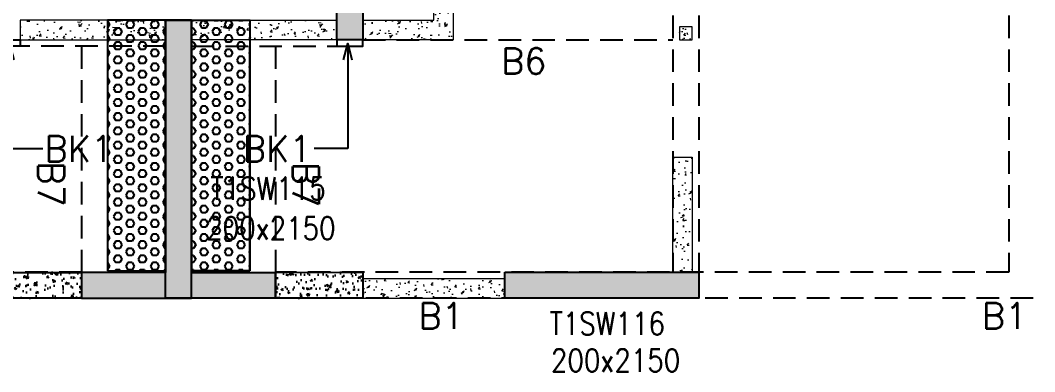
# Model space of a CAD drawing. Header units: millimetres. Extents: x 1078357 to 2594950, y -4969473 to -4636555.
# Drawn here: x 1888906 to 1896756, y -4655257 to -4652538 of the extents above; entities that cross this region are included whole.
import ezdxf

# ---------------------------------------------------------------- set-up
doc = ezdxf.new("R2010")
doc.units = ezdxf.units.MM
doc.linetypes.add('HIDDEN', pattern=[0.375, 0.25, -0.125])
doc.layers.get('0').update_dxf_attribs({"lineweight": 0})
for name, color, linetype, lineweight in [('A-_ANOTDIMA_D-', 6, 'Continuous', 13), ('COL. NO.', 30, 'Continuous', 25), ('COL. SIZE', 7, 'Continuous', 25), ('RCC UPSTAND', 43, 'Continuous', 30), ('S-NON STR RCC WALL', 8, 'Continuous', 0)]:
    doc.layers.add(name, color=color, linetype=linetype, lineweight=lineweight)
for name, color, linetype in [('B-200x325', 201, 'HIDDEN'), ('B-200x375', 41, 'HIDDEN'), ('B-200x650', 241, 'HIDDEN'), ('BK1-200x650', 241, 'HIDDEN'), ('NON STR. RCC WALL', 6, 'Continuous'), ('S-COLUMN_SHEAR WALL', 1, 'Continuous'), ('SLAB FOLD', 8, 'Continuous')]:
    doc.layers.add(name, color=color, linetype=linetype)
doc.styles.add('Roman', font='romans')
doc.styles.add('ROMANS', font='romans.shx', dxfattribs={"width": 0.85})
doc.dimstyles.new('HARESH', dxfattribs={"dimtxt": 150, "dimasz": 75, "dimexe": 0, "dimexo": 0, "dimgap": 25, "dimtad": 1, "dimdec": 0, "dimdsep": 46, "dimtxsty": 'Roman', "dimblk": 'OBLIQUE', "dimcen": 225, "dimdle": 25, "dimclrd": 2, "dimclre": 2, "dimclrt": 7, "dimadec": 8, "dimazin": 1, "dimtfac": 1, "dimtdec": 0, "dimtmove": 0, "dimatfit": 0, "dimfxl": 1, "dimlwd": -1, "dimlwe": -1, "dimarcsym": 0})
pattern_1 = [(50, (-4526714.12, 23254837.94), (182.184669, -15.9390855), [19.05, -209.55]), (355, (-4526714.12, 23254837.94), (-35.2434214, 191.0568452), [15.24, -167.6405842]), (100.4514447, (-4526698.94, 23254836.6), (146.9412471, 175.1177519), [16.1900088, -178.0902446]), (46.1842, (-4526714.12, 23254888.74), (271.0790409, -42.042328), [28.575, -314.325]), (96.6355576, (-4526691.53, 23254885.23), (237.404134, 247.4261246), [24.2850231, -267.1356082]), (351.1841512, (-4526714.12, 23254888.74), (237.404134, 247.4261246), [22.859967, -251.459732]), (21, (-4526688.72, 23254876.04), (151.6143913, -102.2651982), [19.05, -209.55]), (326, (-4526688.72, 23254876.04), (61.8020283, 184.1879661), [15.24, -167.64]), (71.451445, (-4526676.08, 23254867.51), (213.4164193, 81.9227689), [16.1900088, -178.0899376]), (37.5, (-4526714.12, 23254837.935), (3.08860325, 84.55503887), [0, -165.608, 0, -170.18, 0, -168.275]), (7.5, (-4526714.12, 23254837.935), (66.8196625, 100.18057482), [0, -97.028, 0, -161.798, 0, -64.135]), (327.5, (-4526770.76, 23254837.935), (135.59059517, -5.728744), [0, -63.5, 0, -198.12, 0, -262.89]), (317.5, (-4526796.16, 23254837.94), (148.1291814, 25.42649103), [0, -82.55, 0, -131.572, 0, -186.69])]
pattern_2 = [(180, (1815381.29, -4465732.775), (-7e-15, -54.992613), [31.75, -63.5]), (300, (1815381.29, -4465732.775), (47.625, 27.496307), [31.75, -63.5]), (240, (1815349.54, -4465732.775), (47.625, -27.496307), [31.75, -63.5])]

# ---------------------------------------------------------------- blocks, each defined once
blk = doc.blocks.new('_Oblique')
at = {"color": 0, "linetype": 'ByBlock', "lineweight": -2}
blk.add_line((-0.5, -0.5), (0.5, 0.5), dxfattribs=at)
blk = doc.blocks.new('G$CD63B60BD')
at = {"layer": 'COL. NO.', "linetype": 'Continuous', "style": 'ROMANS', "width": 0.85}
for s, p in [('T1SW115', (77671.7, 9711.4, -320.4)), ('T1SW116', (80296.7, 8666.8, -320.4))]:
    blk.add_text(s, height=175, dxfattribs=at).set_placement(p)
at = {"layer": 'COL. SIZE', "linetype": 'Continuous', "style": 'ROMANS', "width": 0.85}
for p in [(77639.1, 9404, -320.4), (80306.5, 8381.1, -320.4)]:
    blk.add_text('200x2150', height=175, dxfattribs=at).set_placement(p)

msp = doc.modelspace()

# ---------------------------------------------------------------- hatches: boundary and pattern name
at = {"layer": 'RCC UPSTAND'}
h = msp.add_hatch(dxfattribs=at)
h.set_pattern_fill('AR-CONC', color=8, scale=20, angle=90)
h.set_pattern_definition([(140, (-1319668.87, -7191907.35), (12.550427, 143.4520365), [15, -165]), (85, (-1319668.87, -7191907.35), (-150.438427, -27.7502667), [12, -132]), (190.4514445, (-1319667.82, -7191895.4), (-137.887998, 115.7017693), [12.7480384, -140.2284224]), (136.1842, (-1319708.87, -7191907.35), (33.103856, 213.448266), [22.5, -247.5]), (186.6356355, (-1319706.1, -7191889.57), (-194.82372, 186.932389), [19.122068, -210.342752]), (81.184164, (-1319708.87, -7191907.35), (-194.82372, 186.932389), [18, -198]), (111, (-1319698.87, -7191887.35), (80.523778, 119.3814104), [15, -165]), (56, (-1319698.87, -7191887.35), (-145.030009, 48.6630664), [12, -132]), (161.4514447, (-1319692.16, -7191877.4), (-64.5062306, 168.0444753), [12.748038, -140.2284224]), (127.5, (-1319668.866, -7191907.354), (-66.57877077, 2.43197106), [0, -130.4, 0, -134, 0, -132.5]), (97.5, (-1319668.866, -7191907.354), (-78.8823424, 52.6139075), [0, -76.4, 0, -127.4, 0, -50.5]), (57.5, (-1319668.866, -7191951.954), (4.51097435, 106.7644872), [0, -50, 0, -156, 0, -207]), (47.5, (-1319668.87, -7191971.95), (-20.0209965, 116.6372339), [0, -65, 0, -103.6, 0, -147])])
h.paths.add_polyline_path([(1889381.1, -4654487.9), (1889381.1, -4654687.9), (1888706.1, -4654687.8), (1888706.1, -4654487.9)])
h = msp.add_hatch(dxfattribs=at)
h.set_pattern_fill('AR-CONC', color=8, scale=20, angle=90)
h.set_pattern_definition([(140, (-1318143.87, -7191907.35), (12.550427, 143.4520365), [15, -165]), (85, (-1318143.87, -7191907.35), (-150.438427, -27.7502667), [12, -132]), (190.4514445, (-1318142.82, -7191895.4), (-137.887998, 115.7017693), [12.7480384, -140.2284224]), (136.1842, (-1318183.87, -7191907.35), (33.103856, 213.448266), [22.5, -247.5]), (186.6356355, (-1318181.1, -7191889.57), (-194.82372, 186.932389), [19.122068, -210.342752]), (81.184164, (-1318183.87, -7191907.35), (-194.82372, 186.932389), [18, -198]), (111, (-1318173.87, -7191887.35), (80.523778, 119.3814104), [15, -165]), (56, (-1318173.87, -7191887.35), (-145.030009, 48.6630664), [12, -132]), (161.4514447, (-1318167.16, -7191877.4), (-64.5062306, 168.0444753), [12.748038, -140.2284224]), (127.5, (-1318143.867, -7191907.354), (-66.57877077, 2.43197106), [0, -130.4, 0, -134, 0, -132.5]), (97.5, (-1318143.87, -7191907.354), (-78.8823424, 52.6139075), [0, -76.4, 0, -127.4, 0, -50.5]), (57.5, (-1318143.867, -7191951.954), (4.51097435, 106.7644872), [0, -50, 0, -156, 0, -207]), (47.5, (-1318143.87, -7191971.95), (-20.0209965, 116.6372339), [0, -65, 0, -103.6, 0, -147])])
h.paths.add_polyline_path([(1891556.1, -4654487.8), (1891556.1, -4654687.8), (1890881.1, -4654687.9), (1890881.1, -4654487.9)])
at = {"layer": 'S-COLUMN_SHEAR WALL', "lineweight": 25, "extrusion": (1.00316e-06, 1.91639e-11, 1)}
h = msp.add_hatch(color=1, dxfattribs=at)
h.dxf.hatch_style = 1
h.paths.add_polyline_path([(1891556.1, -4652687.8), (1891356.1, -4652687.8), (1891356.1, -4651537.8), (1891556.1, -4651537.8)])
at = {"layer": 'S-COLUMN_SHEAR WALL', "lineweight": 25}
h = msp.add_hatch(color=1, dxfattribs=at)
h.dxf.hatch_style = 1
h.paths.add_polyline_path([(1890031.1, -4654487.9), (1889381.1, -4654487.9), (1889381.1, -4654687.9), (1890231.1, -4654687.9), (1890231.1, -4652537.9), (1890031.1, -4652537.9)])
at = {"layer": 'S-COLUMN_SHEAR WALL', "lineweight": 25, "extrusion": (1.00316e-06, 1.91639e-11, 1)}
h = msp.add_hatch(color=1, dxfattribs=at)
h.dxf.hatch_style = 1
h.paths.add_polyline_path([(1890231.1, -4654487.9), (1890881.1, -4654487.9), (1890881.1, -4654687.9), (1890031.1, -4654687.9), (1890031.1, -4652537.9), (1890231.1, -4652537.9)])
at = {"layer": 'S-COLUMN_SHEAR WALL', "lineweight": 25}
h = msp.add_hatch(color=1, dxfattribs=at)
h.dxf.hatch_style = 1
h.paths.add_polyline_path([(1892656.1, -4654487.8), (1894156.1, -4654487.8), (1894156.1, -4654687.8), (1892656.1, -4654687.8)])
at = {"layer": 'S-NON STR RCC WALL'}
h = msp.add_hatch(dxfattribs=at)
h.set_pattern_fill('AR-CONC', color=256, angle=180)
h.set_pattern_definition(pattern_1)
h.paths.add_polyline_path([(1892256.4, -4650337.8), (1892256.4, -4652687.8), (1891556.4, -4652687.8), (1891556.4, -4652537.8), (1892106.4, -4652537.8), (1892106.4, -4650487.8), (1891356.4, -4650487.8), (1891356.4, -4649237.7), (1891506.4, -4649237.7), (1891506.4, -4650337.8)])
h = msp.add_hatch(dxfattribs=at)
h.set_pattern_fill('AR-CONC', color=256)
h.set_pattern_definition(pattern_1)
h.paths.add_polyline_path([(1890031.3, -4652537.8), (1888906.3, -4652537.8), (1888906.3, -4652687.8), (1890031.3, -4652687.8)])
h = msp.add_hatch(dxfattribs=at)
h.set_pattern_fill('AR-CONC', color=256, angle=180)
h.set_pattern_definition(pattern_1)
h.paths.add_polyline_path([(1890231.3, -4652537.8), (1891356.3, -4652537.8), (1891356.3, -4652687.8), (1890231.3, -4652687.8)])
h = msp.add_hatch(dxfattribs=at)
h.set_pattern_fill('AR-CONC', color=256, angle=180)
h.set_pattern_definition([(50, (2991281.12, -9434826.08), (182.184669, -15.9390855), [19.05, -209.55]), (355, (2991281.12, -9434826.08), (-35.2434214, 191.056845), [15.24, -167.640584]), (100.4514447, (2991296.3, -9434827.4), (146.941247, 175.117752), [16.190009, -178.0902446]), (46.1842, (2991281.12, -9434775.28), (271.079041, -42.042328), [28.575, -314.325]), (96.6355576, (2991303.7, -9434778.78), (237.404134, 247.426125), [24.285023, -267.135608]), (351.184151, (2991281.12, -9434775.28), (237.404134, 247.426125), [22.859967, -251.459732]), (21, (2991306.52, -9434787.98), (151.6143913, -102.265198), [19.05, -209.55]), (326, (2991306.52, -9434787.98), (61.802028, 184.187966), [15.24, -167.64]), (71.451445, (2991319.15, -9434796.5), (213.416419, 81.922769), [16.190009, -178.0899376]), (37.5, (2991281.12, -9434826.077), (3.08860325, 84.5550389), [0, -165.608, 0, -170.18, 0, -168.275]), (7.5, (2991281.12, -9434826.08), (66.8196625, 100.1805748), [0, -97.028, 0, -161.798, 0, -64.135]), (327.5, (2991224.48, -9434826.077), (135.5905952, -5.728744), [0, -63.5, 0, -198.12, 0, -262.89]), (317.5, (2991199.08, -9434826.08), (148.1291814, 25.426491), [0, -82.55, 0, -131.572, 0, -186.69])])
h.paths.add_polyline_path([(1894006.4, -4652687.8), (1894106.4, -4652687.8), (1894106.4, -4652587.8), (1894006.4, -4652587.8)])
h = msp.add_hatch(dxfattribs=at)
h.set_pattern_fill('AR-CONC', color=256, angle=180)
h.set_pattern_definition([(50, (-5557578.58, 27938857.12), (182.184669, -15.93908554), [19.05, -209.55]), (355, (-5557578.58, 27938857.12), (-35.2434214, 191.0568452), [15.24, -167.6405842]), (100.4514447, (-5557563.4, 27938855.79), (146.9412471, 175.1177519), [16.1900088, -178.0902446]), (46.1842, (-5557578.58, 27938907.92), (271.0790409, -42.042328), [28.575, -314.325]), (96.6355576, (-5557556, 27938904.4), (237.404134, 247.4261246), [24.2850231, -267.1356082]), (351.1841512, (-5557578.58, 27938907.92), (237.404134, 247.4261246), [22.859967, -251.459732]), (21, (-5557553.18, 27938895.22), (151.6143913, -102.2651982), [19.05, -209.55]), (326, (-5557553.18, 27938895.22), (61.8020283, 184.1879661), [15.24, -167.64]), (71.451445, (-5557540.54, 27938886.7), (213.4164193, 81.9227689), [16.1900088, -178.0899376]), (37.5, (-5557578.58, 27938857.115), (3.08860325, 84.55503887), [0, -165.608, 0, -170.18, 0, -168.275]), (7.5, (-5557578.58, 27938857.115), (66.8196625, 100.18057482), [0, -97.028, 0, -161.798, 0, -64.135]), (327.5, (-5557635.22, 27938857.115), (135.59059517, -5.72874399), [0, -63.5, 0, -198.12, 0, -262.89]), (317.5, (-5557660.62, 27938857.12), (148.1291814, 25.42649103), [0, -82.55, 0, -131.572, 0, -186.69])])
h.paths.add_polyline_path([(1893956.4, -4653597.8), (1894106.3, -4653597.8), (1894106.3, -4654487.7), (1893956.4, -4654487.7)])
h = msp.add_hatch(dxfattribs=at)
h.set_pattern_fill('AR-CONC', color=256)
h.set_pattern_definition([(50, (-3429489.4, 18570818.75), (182.184669, -15.9390855), [19.05, -209.55]), (355, (-3429489.4, 18570818.75), (-35.2434214, 191.0568452), [15.24, -167.6405842]), (100.4514447, (-3429474.22, 18570817.42), (146.9412471, 175.1177519), [16.1900088, -178.0902446]), (46.1842, (-3429489.4, 18570869.55), (271.0790409, -42.042328), [28.575, -314.325]), (96.6355576, (-3429466.8, 18570866.04), (237.404134, 247.4261246), [24.285023, -267.135608]), (351.1841512, (-3429489.4, 18570869.55), (237.404134, 247.4261246), [22.859967, -251.459732]), (21, (-3429464, 18570856.85), (151.6143913, -102.2651982), [19.05, -209.55]), (326, (-3429464, 18570856.85), (61.8020283, 184.1879661), [15.24, -167.64]), (71.451445, (-3429451.37, 18570848.33), (213.4164193, 81.9227689), [16.1900088, -178.0899376]), (37.5, (-3429489.4, 18570818.75), (3.08860325, 84.55503887), [0, -165.608, 0, -170.18, 0, -168.275]), (7.5, (-3429489.4, 18570818.75), (66.8196625, 100.18057482), [0, -97.028, 0, -161.798, 0, -64.135]), (327.5, (-3429546.044, 18570818.75), (135.59059517, -5.728744), [0, -63.5, 0, -198.12, 0, -262.89]), (317.5, (-3429571.44, 18570818.75), (148.1291814, 25.42649103), [0, -82.55, 0, -131.572, 0, -186.69])])
h.paths.add_polyline_path([(1892656.1, -4654537.8), (1891556.3, -4654537.8), (1891556.3, -4654687.7), (1892656.1, -4654687.7)])
at = {"layer": 'SLAB FOLD', "ltscale": 1000}
h = msp.add_hatch(dxfattribs=at)
h.set_pattern_fill('HEX', color=8, scale=10, angle=180)
h.set_pattern_definition(pattern_2)
h.paths.add_polyline_path([(1890031.3, -4654477.2), (1889581.3, -4654477.2), (1889581.3, -4652537.8), (1890031.3, -4652537.8)])
h = msp.add_hatch(dxfattribs=at)
h.set_pattern_fill('HEX', color=8, scale=10, angle=180)
h.set_pattern_definition(pattern_2)
h.paths.add_polyline_path([(1890681.3, -4654477.7), (1890231.3, -4654477.7), (1890231.3, -4652537.8), (1890681.3, -4652537.8)])

# ---------------------------------------------------------------- linework, layer by layer
at = {"layer": 'B-200x325', "ltscale": 700}
msp.add_line((1891556.3, -4652687.8, 0), (1893956.1, -4652687.8, 0), dxfattribs=at)
at = {"layer": 'B-200x375', "ltscale": 700}
for p, q in [((1889381, -4652737.8, 0), (1889381, -4654487.8, 0)), ((1890881.3, -4652737.8, 0), (1890881.3, -4654487.8, 0))]:
    msp.add_line(p, q, dxfattribs=at)
at = {"layer": 'B-200x375', "linetype": 'Continuous', "ltscale": 700}
for p, q in [((1889581, -4652737.8, 0), (1889581, -4654477.1, 0)), ((1890681.3, -4652737.8, 0), (1890681.3, -4654477.2, 0))]:
    msp.add_line(p, q, dxfattribs=at)
at = {"layer": 'B-200x650', "linetype": 'HIDDEN', "ltscale": 700}
for p, q in [((1893956.4, -4648037.8, 0), (1893956.4, -4654487.7, 0)), ((1894156.4, -4648037.8, 0), (1894156.4, -4654487.7, 0)), ((1896556.3, -4652237.8, 0), (1896556.3, -4654487.8, 0)), ((1890031.3, -4652737.7, 0), (1888906.3, -4652737.7, 0)), ((1890231.3, -4652737.7, 0), (1891356.4, -4652737.7, 0)), ((1889381.1, -4654487.7, 0), (1883706.3, -4654487.7, 0)), ((1896556.3, -4654487.7, 0), (1890881.1, -4654487.7, 0)), ((1889381.1, -4654687.7, 0), (1877181.1, -4654687.7, 0)), ((1899106.3, -4654687.7, 0), (1890881.1, -4654687.7, 0))]:
    msp.add_line(p, q, dxfattribs=at)
at = {"layer": 'BK1-200x650', "linetype": 'Continuous', "ltscale": 700, "elevation": 0}
for points in [[(1888706.4, -4652687.8), (1888906.4, -4652687.8), (1888906.4, -4652738), (1888706.4, -4652738)], [(1891556.4, -4652687.8), (1891356.4, -4652687.8), (1891356.4, -4652738), (1891556.4, -4652738)]]:
    msp.add_lwpolyline(points, close=True, dxfattribs=at)
at = {"layer": 'NON STR. RCC WALL', "elevation": 0}
for points in [[(1889381.1, -4654487.9), (1889381.1, -4654687.9), (1888706.1, -4654687.8), (1888706.1, -4654487.9)], [(1891556.1, -4654487.8), (1891556.1, -4654687.8), (1890881.1, -4654687.9), (1890881.1, -4654487.9)]]:
    msp.add_lwpolyline(points, close=True, dxfattribs=at)
at = {"layer": 'S-COLUMN_SHEAR WALL', "color": 1, "lineweight": 25, "extrusion": (1.00316e-06, 1.91639e-11, 1), "elevation": 1.9}
msp.add_lwpolyline([(1891556.1, -4652687.8), (1891356.1, -4652687.8), (1891356.1, -4651537.8), (1891556.1, -4651537.8)], close=True, dxfattribs=at)
at = {"layer": 'S-COLUMN_SHEAR WALL', "color": 1, "lineweight": 25, "elevation": 0}
msp.add_lwpolyline([(1890031.1, -4654487.9), (1889381.1, -4654487.9), (1889381.1, -4654687.9), (1890231.1, -4654687.9), (1890231.1, -4652537.9), (1890031.1, -4652537.9), (1890031.1, -4654487.9)], dxfattribs=at)
at = {"layer": 'S-COLUMN_SHEAR WALL', "color": 1, "lineweight": 25, "extrusion": (1.00316e-06, 1.91639e-11, 1), "elevation": 1.9}
msp.add_lwpolyline([(1890231.1, -4654487.9), (1890881.1, -4654487.9), (1890881.1, -4654687.9), (1890031.1, -4654687.9), (1890031.1, -4652537.9), (1890231.1, -4652537.9), (1890231.1, -4654487.9)], dxfattribs=at)
at = {"layer": 'S-COLUMN_SHEAR WALL', "color": 1, "lineweight": 25, "elevation": 0}
msp.add_lwpolyline([(1892656.1, -4654487.8), (1894156.1, -4654487.8), (1894156.1, -4654687.8), (1892656.1, -4654687.8)], close=True, dxfattribs=at)
at = {"layer": 'S-NON STR RCC WALL', "elevation": 0}
for points in [[(1892256.4, -4650337.8), (1892256.4, -4652687.8), (1891556.4, -4652687.8), (1891556.4, -4652537.8), (1892106.4, -4652537.8), (1892106.4, -4650487.8), (1891356.4, -4650487.8), (1891356.4, -4649237.7), (1891506.4, -4649237.7), (1891506.4, -4650337.8)], [(1890031.3, -4652537.8), (1888906.3, -4652537.8), (1888906.3, -4652687.8), (1890031.3, -4652687.8)], [(1890231.3, -4652537.8), (1891356.3, -4652537.8), (1891356.3, -4652687.8), (1890231.3, -4652687.8)]]:
    msp.add_lwpolyline(points, close=True, dxfattribs=at)
at = {"layer": 'S-NON STR RCC WALL', "ltscale": 700, "elevation": 0}
for points in [[(1894006.4, -4652687.8), (1894106.4, -4652687.8), (1894106.4, -4652587.8), (1894006.4, -4652587.8)], [(1893956.4, -4653597.8), (1894106.3, -4653597.8), (1894106.3, -4654487.7), (1893956.4, -4654487.7)], [(1892656.1, -4654537.8), (1891556.3, -4654537.8), (1891556.3, -4654687.7), (1892656.1, -4654687.7)]]:
    msp.add_lwpolyline(points, close=True, dxfattribs=at)
at = {"layer": 'SLAB FOLD', "color": 8, "ltscale": 1000, "elevation": 0}
for points in [[(1889581.1, -4654477.2), (1890031.2, -4654477.2), (1890031.2, -4652537.8), (1889581.1, -4652537.8)], [(1890681.5, -4654477.2), (1890231.3, -4654477.2), (1890231.3, -4652537.8), (1890681.5, -4652537.8)]]:
    msp.add_lwpolyline(points, close=True, dxfattribs=at)

# ---------------------------------------------------------------- block references
at = {"layer": 'A-_ANOTDIMA_D-', "color": 2, "ltscale": 700}
msp.add_blockref('G$CD63B60BD', (1812706.1, -4663637.8, 0), dxfattribs=at)

# ---------------------------------------------------------------- texts
at = {"layer": 'B-200x325', "linetype": 'Continuous', "ltscale": 700, "style": 'ROMANS'}
msp.add_text('B6', height=200, rotation=359.99866, dxfattribs=at).set_placement((1892625.6, -4652953, -2.7))
at = {"layer": 'B-200x375', "linetype": 'Continuous', "ltscale": 700, "style": 'ROMANS'}
for p in [(1889045.7, -4653629.8, -5.4), (1891016.1, -4653634.2, -2.7)]:
    msp.add_text('B7', height=200, rotation=269.99866, dxfattribs=at).set_placement(p)
at = {"layer": 'B-200x650', "linetype": 'HIDDEN', "ltscale": 500, "style": 'ROMANS'}
for p in [(1891986.8, -4654924.9, -2.7), (1896346.5, -4654924.9, -2.7)]:
    msp.add_text('B1', height=200, rotation=359.99906, dxfattribs=at).set_placement(p)
at = {"layer": 'BK1-200x650', "linetype": 'Continuous', "ltscale": 700, "style": 'ROMANS'}
for rotation, p in [(359.99906, (1889092.5, -4653631.7, -2.7)), (0.00094, (1890627.5, -4653631.7, -2.7))]:
    msp.add_text('BK1', height=200, rotation=rotation, dxfattribs=at).set_placement(p)

# ---------------------------------------------------------------- leaders
at = {"layer": 'BK1-200x650', "linetype": 'Continuous', "ltscale": 700}
for points in [[(1888822.9, -4652718.1, 0), (1888822.9, -4653529.5, 0), (1889081.7, -4653529.5, 0)], [(1891439.9, -4652718.1, 0), (1891439.9, -4653529.5, 0), (1891181.1, -4653529.5, 0)]]:
    msp.add_leader(points, dimstyle='HARESH', override={"dimasz": 125, "dimgap": 25, "dimtad": 0, "dimldrblk": 'Open30'}, dxfattribs=at)

doc.saveas('drawing.dxf')
